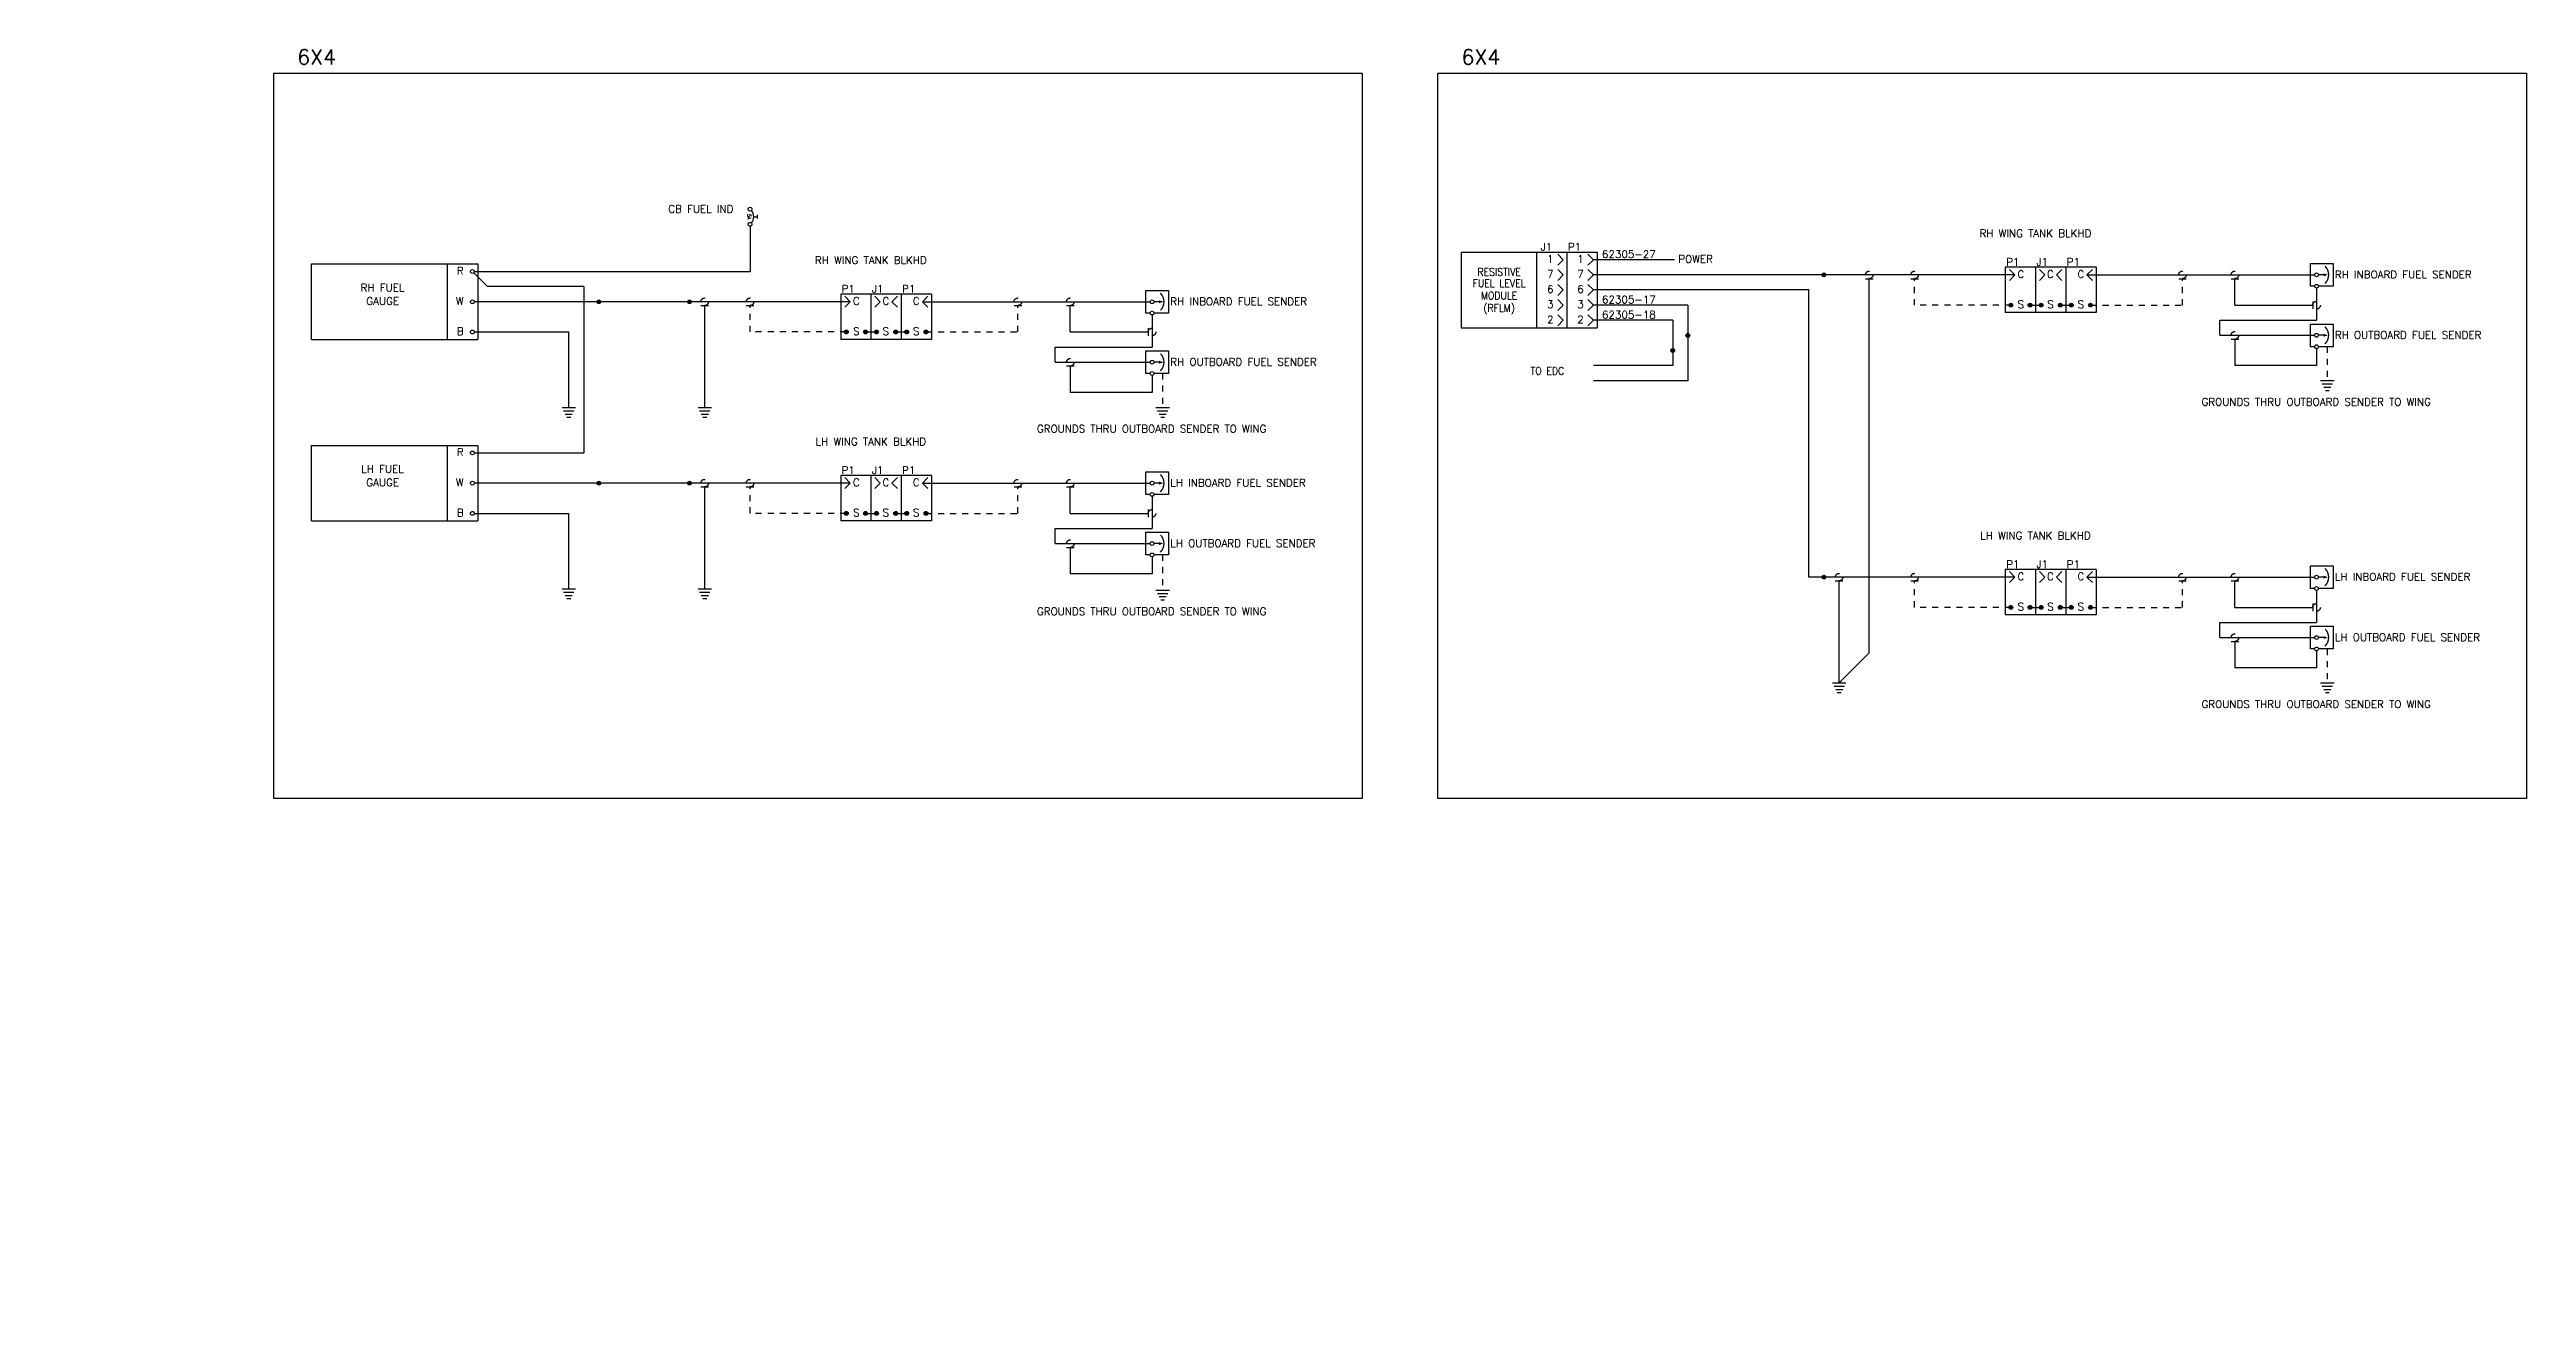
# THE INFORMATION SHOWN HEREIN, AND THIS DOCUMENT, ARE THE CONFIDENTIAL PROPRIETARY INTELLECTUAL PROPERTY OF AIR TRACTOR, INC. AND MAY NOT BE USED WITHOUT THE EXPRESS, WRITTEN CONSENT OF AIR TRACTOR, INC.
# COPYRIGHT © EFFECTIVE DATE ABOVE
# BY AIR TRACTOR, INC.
# Model space of a CAD drawing. Extents: x 0 to 81.9, y -2.9 to 20.5.
# Drawn here: x 40.96 to 81.92, y -2.88 to 17.87 of the extents above; entities that cross this region are included whole.
import ezdxf
from ezdxf.enums import TextEntityAlignment as Align

# ---------------------------------------------------------------- set-up
doc = ezdxf.new("R2010")
doc.units = 0
doc.header["$LTSCALE"] = 0.3
doc.header["$MEASUREMENT"] = 0
doc.linetypes.add('HIDDEN', pattern=[0.375, 0.25, -0.125])
for name, color, linetype in [('1', 1, 'CONTINUOUS'), ('60331', 1, 'CONTINUOUS'), ('NOTES', 2, 'CONTINUOUS'), ('WIRES', 11, 'CONTINUOUS')]:
    doc.layers.add(name, color=color, linetype=linetype)
doc.styles.add('130', font='ROMANS', dxfattribs={"height": 0.125})
doc.styles.add('250', font='ROMANS', dxfattribs={"height": 0.25})

msp = doc.modelspace()

# ---------------------------------------------------------------- hatches: boundary and pattern name
at = {"layer": '1'}
h = msp.add_hatch(color=6, dxfattribs=at)
h.dxf.hatch_style = 1
h.paths.add_polyline_path([(70.267, 14.147, 1), (70.33, 14.147, 1)])
h = msp.add_hatch(color=6, dxfattribs=at)
h.dxf.hatch_style = 1
h.paths.add_polyline_path([(50.01, 13.702, 1), (50.072, 13.702, 1)])
h = msp.add_hatch(color=6, dxfattribs=at)
h.dxf.hatch_style = 1
h.paths.add_polyline_path([(51.51, 13.702, 1), (51.572, 13.702, 1)])
h = msp.add_hatch(color=6, dxfattribs=at)
h.dxf.hatch_style = 1
h.paths.add_polyline_path([(73.359, 13.647, 1), (73.421, 13.647, 1)])
h = msp.add_hatch(color=6, dxfattribs=at)
h.dxf.hatch_style = 1
h.paths.add_polyline_path([(73.739, 13.647, -1), (73.676, 13.647, -1)])
h = msp.add_hatch(color=6, dxfattribs=at)
h.dxf.hatch_style = 1
h.paths.add_polyline_path([(73.858, 13.647, 1), (73.921, 13.647, 1)])
h = msp.add_hatch(color=6, dxfattribs=at)
h.dxf.hatch_style = 1
h.paths.add_polyline_path([(74.238, 13.647, -1), (74.176, 13.647, -1)])
h = msp.add_hatch(color=6, dxfattribs=at)
h.dxf.hatch_style = 1
h.paths.add_polyline_path([(74.358, 13.647, 1), (74.42, 13.647, 1)])
h = msp.add_hatch(color=6, dxfattribs=at)
h.dxf.hatch_style = 1
h.paths.add_polyline_path([(74.738, 13.647, -1), (74.675, 13.647, -1)])
h = msp.add_hatch(color=6, dxfattribs=at)
h.dxf.hatch_style = 1
h.paths.add_polyline_path([(54.102, 13.202, 1), (54.164, 13.202, 1)])
h = msp.add_hatch(color=6, dxfattribs=at)
h.dxf.hatch_style = 1
h.paths.add_polyline_path([(54.481, 13.202, -1), (54.419, 13.202, -1)])
h = msp.add_hatch(color=6, dxfattribs=at)
h.dxf.hatch_style = 1
h.paths.add_polyline_path([(54.601, 13.202, 1), (54.664, 13.202, 1)])
h = msp.add_hatch(color=6, dxfattribs=at)
h.dxf.hatch_style = 1
h.paths.add_polyline_path([(54.981, 13.202, -1), (54.919, 13.202, -1)])
h = msp.add_hatch(color=6, dxfattribs=at)
h.dxf.hatch_style = 1
h.paths.add_polyline_path([(55.101, 13.202, 1), (55.163, 13.202, 1)])
h = msp.add_hatch(color=6, dxfattribs=at)
h.dxf.hatch_style = 1
h.paths.add_polyline_path([(55.481, 13.202, -1), (55.418, 13.202, -1)])
h = msp.add_hatch(color=6, dxfattribs=at)
h.dxf.hatch_style = 1
h.paths.add_polyline_path([(68.017, 13.146, 1), (68.08, 13.146, 1)])
h = msp.add_hatch(color=6, dxfattribs=at)
h.dxf.hatch_style = 1
h.paths.add_polyline_path([(67.767, 12.896, 1), (67.83, 12.896, 1)])
h = msp.add_hatch(color=6, dxfattribs=at)
h.dxf.hatch_style = 1
h.paths.add_polyline_path([(50.01, 10.702, 1), (50.072, 10.702, 1)])
h = msp.add_hatch(color=6, dxfattribs=at)
h.dxf.hatch_style = 1
h.paths.add_polyline_path([(51.51, 10.702, 1), (51.572, 10.702, 1)])
h = msp.add_hatch(color=6, dxfattribs=at)
h.dxf.hatch_style = 1
h.paths.add_polyline_path([(54.102, 10.202, 1), (54.164, 10.202, 1)])
h = msp.add_hatch(color=6, dxfattribs=at)
h.dxf.hatch_style = 1
h.paths.add_polyline_path([(54.481, 10.202, -1), (54.419, 10.202, -1)])
h = msp.add_hatch(color=6, dxfattribs=at)
h.dxf.hatch_style = 1
h.paths.add_polyline_path([(54.601, 10.202, 1), (54.664, 10.202, 1)])
h = msp.add_hatch(color=6, dxfattribs=at)
h.dxf.hatch_style = 1
h.paths.add_polyline_path([(54.981, 10.202, -1), (54.919, 10.202, -1)])
h = msp.add_hatch(color=6, dxfattribs=at)
h.dxf.hatch_style = 1
h.paths.add_polyline_path([(55.101, 10.202, 1), (55.163, 10.202, 1)])
h = msp.add_hatch(color=6, dxfattribs=at)
h.dxf.hatch_style = 1
h.paths.add_polyline_path([(55.481, 10.202, -1), (55.418, 10.202, -1)])
h = msp.add_hatch(color=6, dxfattribs=at)
h.dxf.hatch_style = 1
h.paths.add_polyline_path([(70.267, 9.147, 1), (70.33, 9.147, 1)])
h = msp.add_hatch(color=6, dxfattribs=at)
h.dxf.hatch_style = 1
h.paths.add_polyline_path([(73.359, 8.647, 1), (73.421, 8.647, 1)])
h = msp.add_hatch(color=6, dxfattribs=at)
h.dxf.hatch_style = 1
h.paths.add_polyline_path([(73.739, 8.647, -1), (73.676, 8.647, -1)])
h = msp.add_hatch(color=6, dxfattribs=at)
h.dxf.hatch_style = 1
h.paths.add_polyline_path([(73.858, 8.647, 1), (73.921, 8.647, 1)])
h = msp.add_hatch(color=6, dxfattribs=at)
h.dxf.hatch_style = 1
h.paths.add_polyline_path([(74.238, 8.647, -1), (74.176, 8.647, -1)])
h = msp.add_hatch(color=6, dxfattribs=at)
h.dxf.hatch_style = 1
h.paths.add_polyline_path([(74.358, 8.647, 1), (74.42, 8.647, 1)])
h = msp.add_hatch(color=6, dxfattribs=at)
h.dxf.hatch_style = 1
h.paths.add_polyline_path([(74.738, 8.647, -1), (74.675, 8.647, -1)])

# ---------------------------------------------------------------- linework, layer by layer
at = {"layer": '1', "color": 4}
for p, q in [((52.541, 14.952), (52.541, 14.202)), ((67.83, 14.397), (66.488, 14.397)), ((47.972, 14.18), (48.2, 13.952)), ((47.981, 14.202), (52.541, 14.202)), ((49.791, 13.952), (48.2, 13.952)), ((49.791, 13.952), (49.791, 11.202)), ((73.456, 14.147), (66.488, 14.147)), ((71.048, 7.897), (71.048, 14.084)), ((74.647, 14.147), (78.414, 14.147)), ((77.094, 13.647), (77.094, 14.084)), ((78.445, 13.928), (78.445, 13.397)), ((54.199, 13.702), (47.981, 13.702)), ((51.791, 11.952), (51.791, 13.64)), ((55.39, 13.702), (59.157, 13.702)), ((57.837, 13.202), (57.837, 13.64)), ((70.048, 13.897), (66.488, 13.897)), ((68.048, 13.647), (66.488, 13.647)), ((68.048, 13.647), (68.048, 12.396)), ((70.048, 9.147), (70.048, 13.897)), ((77.094, 13.647), (78.382, 13.647)), ((47.981, 13.202), (49.541, 13.202)), ((49.541, 13.202), (49.541, 11.952)), ((57.837, 13.202), (59.125, 13.202)), ((59.188, 13.484), (59.188, 12.952)), ((67.798, 13.396), (66.488, 13.396)), ((67.798, 13.396), (67.798, 12.646)), ((76.844, 13.397), (78.445, 13.397)), ((76.844, 13.147), (76.844, 13.397)), ((76.844, 13.147), (78.414, 13.147)), ((57.587, 12.952), (59.188, 12.952)), ((57.587, 12.702), (57.587, 12.952)), ((57.587, 12.702), (59.157, 12.702)), ((77.094, 13.084), (77.094, 12.647)), ((78.445, 12.928), (78.445, 12.647)), ((57.837, 12.64), (57.837, 12.202)), ((59.188, 12.484), (59.188, 12.202)), ((67.798, 12.646), (66.488, 12.646)), ((68.048, 12.396), (66.488, 12.396)), ((78.445, 12.647), (77.094, 12.647)), ((59.188, 12.202), (57.837, 12.202)), ((47.981, 11.202), (49.791, 11.202)), ((54.199, 10.702), (47.981, 10.702)), ((55.39, 10.702), (59.157, 10.702)), ((51.791, 8.952), (51.791, 10.64)), ((57.837, 10.202), (57.837, 10.64)), ((59.188, 10.484), (59.188, 9.952)), ((47.981, 10.202), (49.541, 10.202)), ((49.541, 10.202), (49.541, 8.952)), ((57.587, 9.952), (59.188, 9.952)), ((57.587, 9.702), (57.587, 9.952)), ((57.837, 10.202), (59.125, 10.202)), ((57.587, 9.702), (59.157, 9.702)), ((57.837, 9.64), (57.837, 9.202)), ((59.188, 9.484), (59.188, 9.202)), ((59.188, 9.202), (57.837, 9.202)), ((73.456, 9.147), (70.048, 9.147)), ((70.548, 7.397), (70.548, 9.084)), ((74.647, 9.147), (78.414, 9.147)), ((77.094, 8.647), (77.094, 9.084)), ((77.094, 8.647), (78.382, 8.647)), ((78.445, 8.928), (78.445, 8.397)), ((76.844, 8.397), (78.445, 8.397)), ((76.844, 8.147), (76.844, 8.397)), ((71.048, 7.897), (70.548, 7.397)), ((76.844, 8.147), (78.414, 8.147)), ((77.094, 8.084), (77.094, 7.647)), ((78.445, 7.928), (78.445, 7.647)), ((78.445, 7.647), (77.094, 7.647))]:
    msp.add_line(p, q, dxfattribs=at)
at = {"layer": '1', "color": 6}
for p, q in [((52.604, 15.109), (52.666, 15.109)), ((52.666, 15.077), (52.666, 15.14)), ((64.298, 14.522), (66.048, 14.522)), ((64.298, 14.522), (64.298, 13.271)), ((65.548, 14.522), (65.548, 13.271)), ((66.048, 14.522), (66.048, 13.271)), ((66.048, 14.522), (66.548, 14.522)), ((66.548, 14.522), (66.548, 13.271)), ((45.291, 13.077), (45.291, 14.327)), ((45.291, 14.327), (48.041, 14.327)), ((47.541, 13.077), (47.541, 14.327)), ((48.041, 14.327), (48.041, 13.077)), ((70.986, 14.084), (71.111, 14.084)), ((71.736, 14.084), (71.861, 14.084)), ((73.298, 14.272), (73.298, 13.522)), ((73.798, 14.272), (73.298, 14.272)), ((73.798, 14.272), (73.798, 13.522)), ((74.298, 14.272), (73.798, 14.272)), ((73.798, 14.272), (73.798, 13.522)), ((74.298, 14.272), (74.298, 13.522)), ((74.798, 14.272), (74.298, 14.272)), ((74.798, 14.272), (74.798, 13.522)), ((76.165, 14.084), (76.29, 14.084)), ((77.032, 14.084), (77.157, 14.084)), ((51.729, 13.64), (51.854, 13.64)), ((52.478, 13.64), (52.603, 13.64)), ((54.041, 13.827), (54.041, 13.077)), ((54.541, 13.827), (54.041, 13.827)), ((54.541, 13.827), (54.541, 13.077)), ((55.041, 13.827), (54.541, 13.827)), ((54.541, 13.827), (54.541, 13.077)), ((55.041, 13.827), (55.041, 13.077)), ((55.541, 13.827), (55.041, 13.827)), ((55.541, 13.827), (55.541, 13.077)), ((56.908, 13.64), (57.033, 13.64)), ((57.775, 13.64), (57.9, 13.64)), ((73.798, 13.522), (73.298, 13.522)), ((73.707, 13.647), (73.89, 13.647)), ((74.298, 13.522), (73.798, 13.522)), ((74.207, 13.647), (74.389, 13.647)), ((74.798, 13.522), (74.298, 13.522)), ((78.382, 13.709), (78.382, 13.584)), ((54.45, 13.202), (54.633, 13.202)), ((54.95, 13.202), (55.132, 13.202)), ((59.125, 13.265), (59.125, 13.14)), ((64.298, 13.271), (66.548, 13.271)), ((78.345, 12.959), (78.345, 13.334)), ((78.345, 13.334), (78.72, 13.334)), ((78.72, 13.334), (78.72, 12.959)), ((45.291, 13.077), (48.041, 13.077)), ((54.541, 13.077), (54.041, 13.077)), ((55.041, 13.077), (54.541, 13.077)), ((55.541, 13.077), (55.041, 13.077)), ((59.088, 12.515), (59.088, 12.89)), ((59.088, 12.89), (59.463, 12.89)), ((59.463, 12.89), (59.463, 12.515)), ((77.032, 13.084), (77.157, 13.084)), ((78.414, 12.959), (78.345, 12.959)), ((57.775, 12.64), (57.9, 12.64)), ((59.157, 12.515), (59.088, 12.515)), ((45.291, 10.077), (45.291, 11.327)), ((45.291, 11.327), (48.041, 11.327)), ((47.541, 10.077), (47.541, 11.327)), ((48.041, 11.327), (48.041, 10.077)), ((54.041, 10.827), (54.041, 10.077)), ((54.541, 10.827), (54.041, 10.827)), ((54.541, 10.827), (54.541, 10.077)), ((55.041, 10.827), (54.541, 10.827)), ((54.541, 10.827), (54.541, 10.077)), ((55.041, 10.827), (55.041, 10.077)), ((55.541, 10.827), (55.041, 10.827)), ((55.541, 10.827), (55.541, 10.077)), ((51.729, 10.64), (51.854, 10.64)), ((52.478, 10.64), (52.603, 10.64)), ((56.908, 10.64), (57.033, 10.64)), ((57.775, 10.64), (57.9, 10.64)), ((59.125, 10.265), (59.125, 10.14)), ((45.291, 10.077), (48.041, 10.077)), ((54.541, 10.077), (54.041, 10.077)), ((54.45, 10.202), (54.633, 10.202)), ((55.041, 10.077), (54.541, 10.077)), ((54.95, 10.202), (55.132, 10.202)), ((55.541, 10.077), (55.041, 10.077)), ((59.088, 9.515), (59.088, 9.89)), ((59.088, 9.89), (59.463, 9.89)), ((59.463, 9.89), (59.463, 9.515)), ((57.775, 9.64), (57.9, 9.64)), ((59.157, 9.515), (59.088, 9.515)), ((70.486, 9.084), (70.611, 9.084)), ((71.736, 9.084), (71.861, 9.084)), ((73.298, 9.272), (73.298, 8.522)), ((73.798, 9.272), (73.298, 9.272)), ((73.798, 9.272), (73.798, 8.522)), ((74.298, 9.272), (73.798, 9.272)), ((73.798, 9.272), (73.798, 8.522)), ((74.298, 9.272), (74.298, 8.522)), ((74.798, 9.272), (74.298, 9.272)), ((74.798, 9.272), (74.798, 8.522)), ((76.165, 9.084), (76.29, 9.084)), ((77.032, 9.084), (77.157, 9.084)), ((73.707, 8.647), (73.89, 8.647)), ((74.207, 8.647), (74.389, 8.647)), ((78.382, 8.709), (78.382, 8.584)), ((73.798, 8.522), (73.298, 8.522)), ((74.298, 8.522), (73.798, 8.522)), ((74.798, 8.522), (74.298, 8.522)), ((78.345, 7.959), (78.345, 8.334)), ((78.345, 8.334), (78.72, 8.334)), ((78.72, 8.334), (78.72, 7.959)), ((77.032, 8.084), (77.157, 8.084)), ((78.414, 7.959), (78.345, 7.959))]:
    msp.add_line(p, q, dxfattribs=at)
at = {"layer": '1', "color": 6, "linetype": 'HIDDEN'}
for p, q in [((71.798, 13.647), (71.798, 14.084)), ((76.227, 13.647), (76.227, 14.084)), ((52.541, 13.202), (52.541, 13.64)), ((56.97, 13.202), (56.97, 13.64)), ((73.39, 13.647), (71.798, 13.647)), ((74.707, 13.647), (76.227, 13.647)), ((54.133, 13.202), (52.541, 13.202)), ((55.45, 13.202), (56.97, 13.202)), ((78.62, 12.959), (78.62, 12.397)), ((59.363, 12.515), (59.363, 11.952)), ((52.541, 10.202), (52.541, 10.64)), ((56.97, 10.202), (56.97, 10.64)), ((54.133, 10.202), (52.541, 10.202)), ((55.45, 10.202), (56.97, 10.202)), ((59.363, 9.515), (59.363, 8.952)), ((71.798, 8.647), (71.798, 9.084)), ((76.227, 8.647), (76.227, 9.084)), ((73.39, 8.647), (71.798, 8.647)), ((74.707, 8.647), (76.227, 8.647)), ((78.62, 7.959), (78.62, 7.397))]:
    msp.add_line(p, q, dxfattribs=at)
at = {"layer": '1', "color": 6}
for points in [[(78.414, 13.959), (78.345, 13.959), (78.345, 14.334), (78.72, 14.334), (78.72, 13.959), (78.476, 13.959)], [(78.56, 14.147), (78.476, 14.147)], [(59.157, 13.515), (59.088, 13.515), (59.088, 13.89), (59.463, 13.89), (59.463, 13.515), (59.219, 13.515)], [(59.303, 13.702), (59.219, 13.702)], [(78.56, 13.147), (78.476, 13.147)], [(59.303, 12.702), (59.219, 12.702)], [(78.72, 12.959), (78.476, 12.959)], [(59.463, 12.515), (59.219, 12.515)], [(59.157, 10.515), (59.088, 10.515), (59.088, 10.89), (59.463, 10.89), (59.463, 10.515), (59.219, 10.515)], [(59.303, 10.702), (59.219, 10.702)], [(59.303, 9.702), (59.219, 9.702)], [(59.463, 9.515), (59.219, 9.515)], [(78.414, 8.959), (78.345, 8.959), (78.345, 9.334), (78.72, 9.334), (78.72, 8.959), (78.476, 8.959)], [(78.56, 9.147), (78.476, 9.147)], [(78.56, 8.147), (78.476, 8.147)], [(78.72, 7.959), (78.476, 7.959)]]:
    msp.add_lwpolyline(points, dxfattribs=at)
for centre in [(52.541, 15.234), (52.541, 14.984), (47.95, 14.202), (70.298, 14.147), (78.445, 14.147), (78.445, 13.959), (47.95, 13.702), (50.041, 13.702), (51.541, 13.702), (59.188, 13.702), (59.188, 13.515), (73.39, 13.647), (73.707, 13.647), (73.89, 13.647), (74.207, 13.647), (74.389, 13.647), (74.707, 13.647), (47.95, 13.202), (54.133, 13.202), (54.45, 13.202), (54.633, 13.202), (54.95, 13.202), (55.132, 13.202), (55.45, 13.202), (68.048, 13.146), (78.445, 13.147), (59.188, 12.702), (67.798, 12.896), (78.445, 12.959), (59.188, 12.515), (47.95, 11.202), (47.95, 10.702), (50.041, 10.702), (51.541, 10.702), (59.188, 10.702), (59.188, 10.515), (47.95, 10.202), (54.133, 10.202), (54.45, 10.202), (54.633, 10.202), (54.95, 10.202), (55.132, 10.202), (55.45, 10.202), (59.188, 9.702), (59.188, 9.515), (70.298, 9.147), (78.445, 9.147), (73.39, 8.647), (73.707, 8.647), (73.89, 8.647), (74.207, 8.647), (74.389, 8.647), (74.707, 8.647), (78.445, 8.959), (78.445, 8.147), (78.445, 7.959)]:
    msp.add_circle(centre, 0.0312, dxfattribs=at)
at = {"layer": '1', "color": 6, "linetype": 'HIDDEN'}
for centre in [(71.048, 14.147), (71.798, 14.147), (76.227, 14.147), (77.094, 14.147), (51.791, 13.702), (52.541, 13.702), (56.97, 13.702), (57.837, 13.702), (78.445, 13.647), (59.188, 13.202), (77.094, 13.147), (57.837, 12.702), (51.791, 10.702), (52.541, 10.702), (56.97, 10.702), (57.837, 10.702), (59.188, 10.202), (57.837, 9.702), (70.548, 9.147), (71.798, 9.147), (76.227, 9.147), (77.094, 9.147), (78.445, 8.647), (77.094, 8.147)]:
    msp.add_circle(centre, 0.0625, dxfattribs=at)
at = {"layer": '1', "color": 6}
for centre, radius, start, end in [((52.447, 15.109), 0.156, 318.339, 41.661), ((78.445, 14.147), 0.2, 315, 45), ((59.188, 13.702), 0.2, 315, 45), ((78.445, 13.147), 0.2, 315, 45), ((59.188, 12.702), 0.2, 315, 45), ((59.188, 10.702), 0.2, 315, 45), ((59.188, 9.702), 0.2, 315, 45), ((78.445, 9.147), 0.2, 315, 45), ((78.445, 8.147), 0.2, 315, 45)]:
    msp.add_arc(centre, radius, start, end, dxfattribs=at)
for points in [[(78.56, 14.122), (78.633, 14.147), (78.56, 14.172)], [(59.303, 13.677), (59.376, 13.702), (59.303, 13.727)], [(78.56, 13.122), (78.633, 13.147), (78.56, 13.172)], [(59.303, 12.677), (59.376, 12.702), (59.303, 12.727)], [(59.303, 10.677), (59.376, 10.702), (59.303, 10.727)], [(59.303, 9.677), (59.376, 9.702), (59.303, 9.727)], [(78.56, 9.122), (78.633, 9.147), (78.56, 9.172)], [(78.56, 8.122), (78.633, 8.147), (78.56, 8.172)]]:
    msp.add_solid(points, dxfattribs=at)
at = {"layer": '60331', "color": 6}
for p, q in [((78.51, 12.397), (78.734, 12.397)), ((78.537, 12.343), (78.707, 12.343)), ((78.564, 12.29), (78.68, 12.29)), ((49.432, 11.952), (49.655, 11.952)), ((49.458, 11.899), (49.628, 11.899)), ((51.682, 11.952), (51.905, 11.952)), ((51.708, 11.899), (51.878, 11.899)), ((59.253, 11.952), (59.477, 11.952)), ((59.28, 11.899), (59.45, 11.899)), ((78.591, 12.236), (78.653, 12.236)), ((49.485, 11.845), (49.602, 11.845)), ((49.512, 11.791), (49.575, 11.791)), ((51.735, 11.845), (51.852, 11.845)), ((51.762, 11.791), (51.825, 11.791)), ((59.307, 11.845), (59.423, 11.845)), ((59.334, 11.791), (59.396, 11.791)), ((49.432, 8.952), (49.655, 8.952)), ((49.458, 8.899), (49.628, 8.899)), ((49.485, 8.845), (49.602, 8.845)), ((49.512, 8.791), (49.575, 8.791)), ((51.682, 8.952), (51.905, 8.952)), ((51.708, 8.899), (51.878, 8.899)), ((51.735, 8.845), (51.852, 8.845)), ((51.762, 8.791), (51.825, 8.791)), ((59.253, 8.931), (59.477, 8.931)), ((59.28, 8.877), (59.45, 8.877)), ((59.307, 8.824), (59.423, 8.824)), ((59.334, 8.77), (59.396, 8.77)), ((70.439, 7.397), (70.663, 7.397)), ((78.51, 7.397), (78.734, 7.397)), ((70.466, 7.343), (70.636, 7.343)), ((70.493, 7.29), (70.609, 7.29)), ((70.52, 7.236), (70.582, 7.236)), ((78.537, 7.343), (78.707, 7.343)), ((78.564, 7.29), (78.68, 7.29)), ((78.591, 7.236), (78.653, 7.236))]:
    msp.add_line(p, q, dxfattribs=at)
at = {"layer": 'NOTES'}
for p, q in [((44.664, 17.484), (62.664, 17.484)), ((44.664, 5.484), (44.664, 17.484)), ((62.664, 17.484), (62.664, 5.484)), ((63.915, 17.484), (81.915, 17.484)), ((63.915, 5.484), (63.915, 17.484)), ((81.915, 17.484), (81.915, 5.484)), ((62.664, 5.484), (44.664, 5.484)), ((81.915, 5.484), (63.915, 5.484))]:
    msp.add_line(p, q, dxfattribs=at)
at = {"layer": 'WIRES', "color": 6}
for points in [[(65.897, 14.306), (65.988, 14.397), (65.897, 14.488)], [(66.397, 14.306), (66.488, 14.397), (66.397, 14.488)], [(65.897, 14.056), (65.988, 14.147), (65.897, 14.238)], [(65.897, 13.806), (65.988, 13.897), (65.897, 13.988)], [(66.397, 14.056), (66.488, 14.147), (66.397, 14.238)], [(66.397, 13.806), (66.488, 13.897), (66.397, 13.988)], [(73.365, 14.056), (73.456, 14.147), (73.365, 14.238)], [(73.365, 14.056), (73.456, 14.147), (73.365, 14.238)], [(73.861, 14.056), (73.952, 14.147), (73.861, 14.238)], [(73.861, 14.056), (73.952, 14.147), (73.861, 14.238)], [(74.235, 14.056), (74.145, 14.147), (74.235, 14.238)], [(74.737, 14.056), (74.647, 14.147), (74.737, 14.238)], [(54.108, 13.611), (54.199, 13.702), (54.108, 13.793)], [(54.108, 13.611), (54.199, 13.702), (54.108, 13.793)], [(54.604, 13.611), (54.695, 13.702), (54.604, 13.793)], [(54.604, 13.611), (54.695, 13.702), (54.604, 13.793)], [(54.978, 13.611), (54.888, 13.702), (54.978, 13.793)], [(55.48, 13.611), (55.39, 13.702), (55.48, 13.793)], [(65.897, 13.556), (65.988, 13.647), (65.897, 13.738)], [(66.397, 13.556), (66.488, 13.647), (66.397, 13.738)], [(65.897, 13.306), (65.988, 13.396), (65.897, 13.487)], [(66.397, 13.306), (66.488, 13.396), (66.397, 13.487)], [(54.108, 10.611), (54.199, 10.702), (54.108, 10.793)], [(54.108, 10.611), (54.199, 10.702), (54.108, 10.793)], [(54.604, 10.611), (54.695, 10.702), (54.604, 10.793)], [(54.604, 10.611), (54.695, 10.702), (54.604, 10.793)], [(54.978, 10.611), (54.888, 10.702), (54.978, 10.793)], [(55.48, 10.611), (55.39, 10.702), (55.48, 10.793)], [(73.365, 9.056), (73.456, 9.147), (73.365, 9.238)], [(73.365, 9.056), (73.456, 9.147), (73.365, 9.238)], [(73.861, 9.056), (73.952, 9.147), (73.861, 9.238)], [(73.861, 9.056), (73.952, 9.147), (73.861, 9.238)], [(74.235, 9.056), (74.145, 9.147), (74.235, 9.238)], [(74.737, 9.056), (74.647, 9.147), (74.737, 9.238)]]:
    msp.add_lwpolyline(points, dxfattribs=at)

# ---------------------------------------------------------------- texts
at = {"layer": 'NOTES', "color": 11, "style": '250'}
for p in [(45.375, 17.75), (64.626, 17.75)]:
    msp.add_text('6X4', height=0.25, dxfattribs=at).set_placement(p, align=Align.MIDDLE)
at = {"layer": 'NOTES', "color": 6, "style": '130'}
for s, p in [('CB FUEL IND', (51.727, 15.175)), ('RH WING TANK BLKHD', (73.796, 14.772)), ('RH WING TANK BLKHD', (54.539, 14.327)), ('1', (65.774, 14.347)), ('1', (66.274, 14.347)), ('RH FUEL', (46.464, 13.874)), ('7', (65.774, 14.097)), ('6', (65.774, 13.847)), ('7', (66.274, 14.097)), ('6', (66.274, 13.847)), ('C', (73.555, 14.097)), ('C', (74.044, 14.097)), ('C', (74.546, 14.097)), ('GAUGE', (46.467, 13.651)), ('C', (54.298, 13.652)), ('C', (54.787, 13.652)), ('C', (55.289, 13.652)), ('3', (65.774, 13.597)), ('3', (66.274, 13.597)), ('S', (73.555, 13.597)), ('S', (74.044, 13.597)), ('S', (74.546, 13.597)), ('S', (54.298, 13.152)), ('S', (54.787, 13.152)), ('S', (55.289, 13.152)), ('2', (65.774, 13.346)), ('2', (66.274, 13.346)), ('LH WING TANK BLKHD', (54.539, 11.327)), ('LH FUEL', (46.464, 10.874)), ('GAUGE', (46.467, 10.651)), ('C', (54.298, 10.652)), ('C', (54.787, 10.652)), ('C', (55.289, 10.652)), ('S', (54.298, 10.152)), ('S', (54.787, 10.152)), ('S', (55.289, 10.152)), ('LH WING TANK BLKHD', (73.796, 9.772)), ('C', (73.555, 9.097)), ('C', (74.044, 9.097)), ('C', (74.546, 9.097)), ('S', (73.555, 8.597)), ('S', (74.044, 8.597)), ('S', (74.546, 8.597))]:
    msp.add_text(s, height=0.125, dxfattribs=at).set_placement(p, align=Align.CENTER)
at = {"layer": 'NOTES', "color": 6, "style": '130', "width": 0.8}
msp.add_text('5A', height=0.0625, rotation=270, dxfattribs=at).set_placement((52.497, 15.109), align=Align.CENTER)
at = {"layer": 'NOTES', "color": 6, "style": '130'}
for s, p in [('J1', (65.613, 14.548)), ('P1', (66.065, 14.548)), ('62305-27', (66.628, 14.426)), ('P1', (73.312, 14.298)), ('J1', (73.812, 14.298)), ('P1', (74.312, 14.298)), ('P1', (54.055, 13.854)), ('J1', (54.555, 13.854)), ('P1', (55.055, 13.854)), ('62305-17', (66.628, 13.676)), ('62305-18', (66.628, 13.425)), ('P1', (54.055, 10.854)), ('J1', (54.555, 10.854)), ('P1', (55.055, 10.854)), ('P1', (73.312, 9.298)), ('J1', (73.812, 9.298)), ('P1', (74.312, 9.298))]:
    msp.add_text(s, height=0.125, dxfattribs=at).set_placement(p)
for s, p in [('POWER', (67.89, 14.346)), ('RH INBOARD FUEL SENDER', (78.748, 14.09)), ('RH INBOARD FUEL SENDER', (59.491, 13.645)), ('RH OUTBOARD FUEL SENDER ', (78.748, 13.09)), ('RH OUTBOARD FUEL SENDER', (59.491, 12.645)), ('GROUNDS THRU OUTBOARD SENDER TO WING', (76.542, 11.983)), ('GROUNDS THRU OUTBOARD SENDER TO WING', (57.285, 11.539)), ('LH INBOARD FUEL SENDER', (59.491, 10.645)), ('LH OUTBOARD FUEL SENDER', (59.491, 9.645)), ('LH INBOARD FUEL SENDER', (78.748, 9.09)), ('GROUNDS THRU OUTBOARD SENDER TO WING', (57.285, 8.518)), ('LH OUTBOARD FUEL SENDER', (78.748, 8.09)), ('GROUNDS THRU OUTBOARD SENDER TO WING', (76.542, 6.983))]:
    msp.add_text(s, height=0.125, rotation=360, dxfattribs=at).set_placement(p)
for s, p in [('R', (47.805, 14.152)), ('W', (47.805, 13.652)), ('B', (47.805, 13.152)), ('R', (47.805, 11.152)), ('W', (47.805, 10.652)), ('B', (47.805, 10.152))]:
    msp.add_text(s, height=0.125, dxfattribs=at).set_placement(p, align=Align.RIGHT)
at = {"layer": 'NOTES', "color": 6, "style": '130', "width": 0.9}
for s, p in [('FUEL LEVEL', (64.928, 13.946)), ('RESISTIVE', (64.928, 14.133)), ('MODULE', (64.928, 13.742)), ('(RFLM)', (64.928, 13.538)), ('TO EDC', (65.726, 12.495))]:
    msp.add_text(s, height=0.125, dxfattribs=at).set_placement(p, align=Align.CENTER)

doc.saveas('drawing.dxf')
